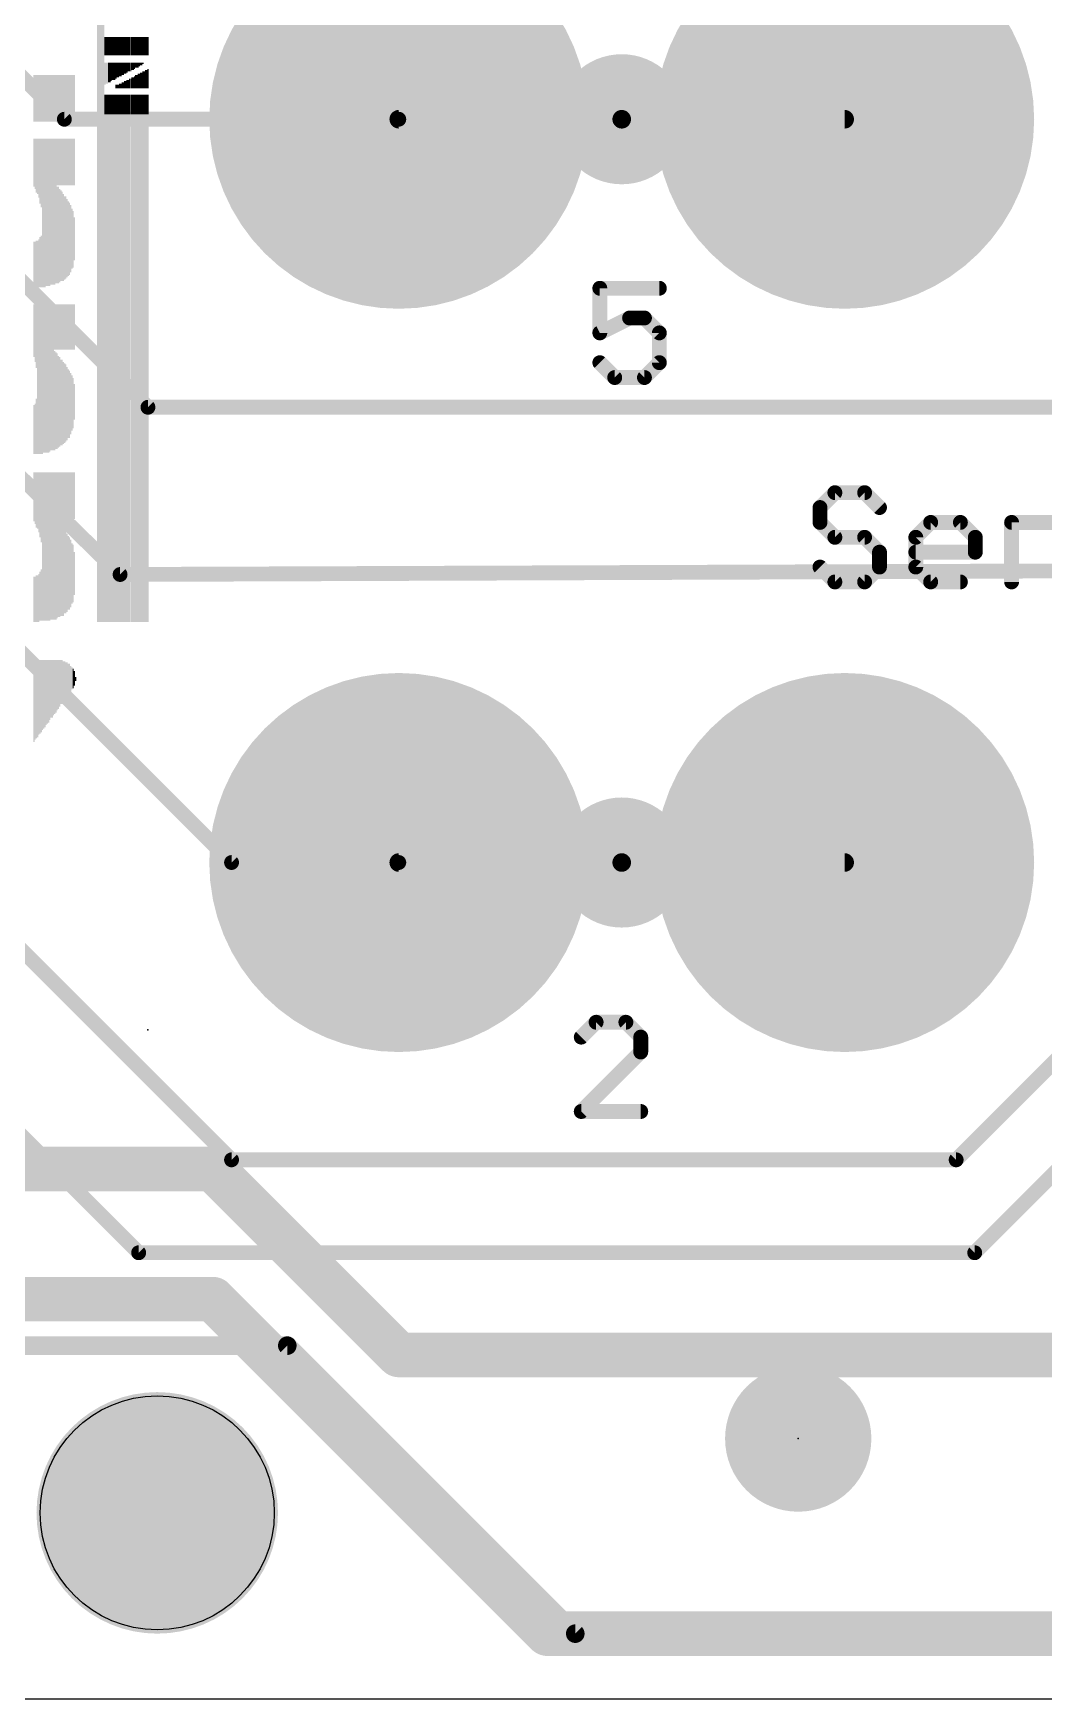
# Model space of a CAD drawing. Extents: x 0 to 68.6, y 0 to 53.3.
# Drawn here: x 12.28 to 26.09, y 0 to 22.76 of the extents above; entities that cross this region are included whole.
import ezdxf

# ---------------------------------------------------------------- set-up
doc = ezdxf.new("R2010")
doc.units = 0
for name, color, linetype in [('1', 12, 'CONTINUOUS'), ('16', 132, 'CONTINUOUS'), ('17', 110, 'CONTINUOUS'), ('20', 53, 'CONTINUOUS'), ('21', 40, 'CONTINUOUS'), ('23', 53, 'CONTINUOUS'), ('29', 253, 'CONTINUOUS')]:
    doc.layers.add(name, color=color, linetype=linetype)

# ---------------------------------------------------------------- blocks, each defined once
blk = doc.blocks.new('ROUNDP')
at = {"const_width": 0.5}
blk.add_lwpolyline([(0, -0.25, 1), (0, 0.25, 1), (0, -0.25)], format="xyb", dxfattribs=at)
blk = doc.blocks.new('PIE')
at = {"const_width": 0.5}
blk.add_lwpolyline([(0, -0.25, 1), (0, 0.25, 1), (0, -0.25)], format="xyb", dxfattribs=at)
blk = doc.blocks.new('RECT')
blk.add_solid([(-0.5, -0.5), (0.5, -0.5), (-0.5, 0.5), (0.5, 0.5)])

msp = doc.modelspace()

# ---------------------------------------------------------------- linework, layer by layer
at = {"layer": '1'}
for points, const_width in [([(8.2289, 26.0611), (12.7, 21.59)], 0.2032), ([(9.906, 21.59), (13.843, 17.653)], 0.2032), ([(12.7, 21.59), (17.272, 21.59)], 0.2032), ([(20.32, 21.59), (17.272, 21.59)], 0.254), ([(23.368, 21.59), (20.32, 21.59)], 0.254), ([(7.6633, 21.0387), (13.462, 15.367)], 0.2032), ([(6.8147, 19.6013), (14.986, 11.43)], 0.2032), ([(13.843, 17.653), (28.194, 17.653)], 0.2032), ([(5.842, 16.51), (14.986, 7.366)], 0.2032), ([(13.462, 15.367), (46.863, 15.494)], 0.2032), ([(5.08, 14.732), (13.716, 6.096)], 0.2032), ([(14.986, 11.43), (17.272, 11.43)], 0.2032), ([(17.272, 11.43), (20.32, 11.43)], 0.254), ([(20.32, 11.43), (23.368, 11.43)], 0.254), ([(24.892, 7.366), (28.956, 11.43)], 0.2032), ([(25.146, 6.096), (27.178, 8.128)], 0.2032), ([(14.986, 7.366), (24.892, 7.366)], 0.2032), ([(13.716, 6.096), (25.146, 6.096)], 0.2032), ([(10.988, 4.826), (15.748, 4.826)], 0.254), ([(15.748, 4.826), (19.685, 0.889)], 0.254), ([(19.685, 0.889), (32.004, 0.889)], 0.254)]:
    msp.add_lwpolyline(points, dxfattribs=dict(at, const_width=const_width))
for points, const_width in [([(12.7, 21.6408, 1), (12.7, 21.5392)], 0.1016), ([(12.6641, 21.5541, 1), (12.7359, 21.6259)], 0.1016), ([(17.272, 21.6535, 1), (17.272, 21.5265)], 0.127), ([(17.272, 21.5392, 1), (17.272, 21.6408)], 0.1016), ([(20.32, 21.6535, 1), (20.32, 21.5265)], 0.127), ([(20.32, 21.5265, 1), (20.32, 21.6535)], 0.127), ([(23.368, 21.5265, 1), (23.368, 21.6535)], 0.127), ([(13.843, 17.7038, 1), (13.843, 17.6022)], 0.1016), ([(13.8071, 17.6171, 1), (13.8789, 17.6889)], 0.1016), ([(13.4618, 15.4178, 1), (13.4622, 15.3162)], 0.1016), ([(13.4265, 15.3307, 1), (13.4975, 15.4033)], 0.1016), ([(14.986, 11.4808, 1), (14.986, 11.3792)], 0.1016), ([(14.9501, 11.3941, 1), (15.0219, 11.4659)], 0.1016), ([(17.272, 11.4935, 1), (17.272, 11.3665)], 0.127), ([(17.272, 11.3792, 1), (17.272, 11.4808)], 0.1016), ([(20.32, 11.4935, 1), (20.32, 11.3665)], 0.127), ([(20.32, 11.3665, 1), (20.32, 11.4935)], 0.127), ([(23.368, 11.3665, 1), (23.368, 11.4935)], 0.127), ([(14.986, 7.4168, 1), (14.986, 7.3152)], 0.1016), ([(14.9501, 7.3301, 1), (15.0219, 7.4019)], 0.1016), ([(24.8561, 7.4019, 1), (24.9279, 7.3301)], 0.1016), ([(24.892, 7.3152, 1), (24.892, 7.4168)], 0.1016), ([(13.716, 6.1468, 1), (13.716, 6.0452)], 0.1016), ([(13.6801, 6.0601, 1), (13.7519, 6.1319)], 0.1016), ([(25.1101, 6.1319, 1), (25.1819, 6.0601)], 0.1016), ([(25.146, 6.0452, 1), (25.146, 6.1468)], 0.1016), ([(15.7929, 4.8709, 1), (15.7031, 4.7811)], 0.127), ([(15.748, 4.7625, 1), (15.748, 4.8895)], 0.127), ([(19.685, 0.9525, 1), (19.685, 0.8255)], 0.127), ([(19.6401, 0.8441, 1), (19.7299, 0.9339)], 0.127)]:
    msp.add_lwpolyline(points, format="xyb", dxfattribs=dict(at, const_width=const_width))
at = {"layer": '16', "const_width": 0.6096}
for points in [[(14.732, 7.239), (10.287, 7.239)], [(17.272, 4.699), (14.732, 7.239)], [(14.732, 5.461), (5.842, 5.461)], [(19.304, 0.889), (14.732, 5.461)], [(38.1, 4.699), (17.272, 4.699)], [(40.64, 0.889), (19.304, 0.889)]]:
    msp.add_lwpolyline(points, dxfattribs=at)
at = {"layer": '16', "const_width": 0.3048}
for points in [[(14.8398, 7.3468, 1), (14.6242, 7.1312)], [(14.732, 7.0866, 1), (14.732, 7.3914)], [(14.8398, 5.5688, 1), (14.6242, 5.3532)], [(14.732, 5.3086, 1), (14.732, 5.6134)], [(17.272, 4.8514, 1), (17.272, 4.5466)], [(17.1642, 4.5912, 1), (17.3798, 4.8068)], [(19.304, 1.0414, 1), (19.304, 0.7366)], [(19.1962, 0.7812, 1), (19.4118, 0.9968)]]:
    msp.add_lwpolyline(points, format="xyb", dxfattribs=at)
at = {"layer": '20'}
msp.add_line((0, 0), (66.04, 0), dxfattribs=at)
msp.add_circle((13.97, 2.54), 1.6, dxfattribs=at)
at = {"layer": '21', "const_width": 0.2032}
for points in [[(20.8342, 19.2796), (20.0207, 19.2796)], [(20.0207, 19.2796), (20.0207, 18.6695)], [(20.0207, 18.6695), (20.4275, 18.8729)], [(20.4275, 18.8729), (20.6309, 18.8729)], [(20.6309, 18.8729), (20.8342, 18.6695)], [(20.8342, 18.6695), (20.8342, 18.2628)], [(20.2241, 18.0594), (20.0207, 18.2628)], [(20.8342, 18.2628), (20.6309, 18.0594)], [(20.6309, 18.0594), (20.2241, 18.0594)], [(23.234, 16.4856), (23.0306, 16.2823)], [(23.6407, 16.4856), (23.234, 16.4856)], [(23.8441, 16.2823), (23.6407, 16.4856)], [(23.0306, 16.2823), (23.0306, 16.0789)], [(23.0306, 16.0789), (23.234, 15.8755)], [(24.3403, 15.8755), (24.5437, 16.0789)], [(24.5437, 16.0789), (24.9504, 16.0789)], [(24.9504, 16.0789), (25.1538, 15.8755)], [(25.65, 15.2654), (25.65, 16.0789)], [(25.65, 16.0789), (26.2602, 16.0789)], [(23.234, 15.8755), (23.6407, 15.8755)], [(23.6407, 15.8755), (23.8441, 15.6721)], [(24.3403, 15.4688), (24.3403, 15.8755)], [(25.1538, 15.8755), (25.1538, 15.6721)], [(23.8441, 15.6721), (23.8441, 15.4688)], [(25.1538, 15.6721), (24.3403, 15.6721)], [(23.234, 15.2654), (23.0306, 15.4688)], [(23.8441, 15.4688), (23.6407, 15.2654)], [(24.5437, 15.2654), (24.3403, 15.4688)], [(23.6407, 15.2654), (23.234, 15.2654)], [(24.9504, 15.2654), (24.5437, 15.2654)], [(19.9701, 9.2466), (19.7667, 9.0433)], [(20.3769, 9.2466), (19.9701, 9.2466)], [(20.5802, 9.0433), (20.3769, 9.2466)], [(20.5802, 8.8399), (20.5802, 9.0433)], [(19.7667, 8.0264), (20.5802, 8.8399)], [(20.5802, 8.0264), (19.7667, 8.0264)]]:
    msp.add_lwpolyline(points, dxfattribs=at)
at = {"layer": '21', "const_width": 0.1016}
for points in [[(20.0207, 19.3304, 1), (20.0207, 19.2288)], [(20.0715, 19.2796, 1), (19.9699, 19.2796)], [(20.8342, 19.2288, 1), (20.8342, 19.3304)], [(20.4275, 18.9237, 1), (20.4275, 18.8221)], [(20.4502, 18.8275, 1), (20.4048, 18.9183)], [(20.6668, 18.9088, 1), (20.5949, 18.837)], [(20.6309, 18.8221, 1), (20.6309, 18.9237)], [(19.998, 18.715, 1), (20.0435, 18.6241)], [(19.9699, 18.6695, 1), (20.0715, 18.6695)], [(20.885, 18.6695, 1), (20.7834, 18.6695)], [(20.7983, 18.6336, 1), (20.8702, 18.7054)], [(20.0567, 18.2987, 1), (19.9848, 18.2269)], [(20.7834, 18.2628, 1), (20.885, 18.2628)], [(20.8702, 18.2269, 1), (20.7983, 18.2987)], [(20.2241, 18.1102, 1), (20.2241, 18.0086)], [(20.1882, 18.0235, 1), (20.26, 18.0953)], [(20.5949, 18.0953, 1), (20.6668, 18.0235)], [(20.6309, 18.0086, 1), (20.6309, 18.1102)], [(23.234, 16.5364, 1), (23.234, 16.4348)], [(23.2699, 16.4497, 1), (23.198, 16.5216)], [(23.6766, 16.5216, 1), (23.6048, 16.4497)], [(23.6407, 16.4348, 1), (23.6407, 16.5364)], [(23.0814, 16.2823, 1), (22.9798, 16.2823)], [(22.9947, 16.3182, 1), (23.0665, 16.2463)], [(23.0665, 16.1148, 1), (22.9947, 16.043)], [(23.8082, 16.2463, 1), (23.88, 16.3182)], [(24.5437, 16.1297, 1), (24.5437, 16.0281)], [(24.5796, 16.043, 1), (24.5078, 16.1148)], [(24.9864, 16.1148, 1), (24.9145, 16.043)], [(24.9504, 16.0281, 1), (24.9504, 16.1297)], [(25.7008, 16.0789, 1), (25.5992, 16.0789)], [(25.65, 16.1297, 1), (25.65, 16.0281)], [(22.9798, 16.0789, 1), (23.0814, 16.0789)], [(23.234, 15.9263, 1), (23.234, 15.8247)], [(23.198, 15.8396, 1), (23.2699, 15.9114)], [(23.6766, 15.9114, 1), (23.6048, 15.8396)], [(23.6407, 15.8247, 1), (23.6407, 15.9263)], [(24.3911, 15.8755, 1), (24.2895, 15.8755)], [(24.3044, 15.9114, 1), (24.3762, 15.8396)], [(25.2046, 15.8755, 1), (25.103, 15.8755)], [(25.1179, 15.8396, 1), (25.1897, 15.9114)], [(23.8949, 15.6721, 1), (23.7933, 15.6721)], [(23.8082, 15.6362, 1), (23.88, 15.7081)], [(24.3403, 15.7229, 1), (24.3403, 15.6213)], [(25.103, 15.6721, 1), (25.2046, 15.6721)], [(25.1538, 15.6213, 1), (25.1538, 15.7229)], [(23.0665, 15.5047, 1), (22.9947, 15.4329)], [(23.7933, 15.4688, 1), (23.8949, 15.4688)], [(23.88, 15.4329, 1), (23.8082, 15.5047)], [(24.3762, 15.5047, 1), (24.3044, 15.4329)], [(24.2895, 15.4688, 1), (24.3911, 15.4688)], [(23.234, 15.3162, 1), (23.234, 15.2146)], [(23.198, 15.2295, 1), (23.2699, 15.3013)], [(23.6048, 15.3013, 1), (23.6766, 15.2295)], [(23.6407, 15.2146, 1), (23.6407, 15.3162)], [(24.5437, 15.3162, 1), (24.5437, 15.2146)], [(24.5078, 15.2295, 1), (24.5796, 15.3013)], [(24.9504, 15.2146, 1), (24.9504, 15.3162)], [(25.5992, 15.2654, 1), (25.7008, 15.2654)], [(19.9701, 9.2974, 1), (19.9701, 9.1958)], [(20.006, 9.2107, 1), (19.9342, 9.2826)], [(20.4128, 9.2826, 1), (20.3409, 9.2107)], [(20.3769, 9.1958, 1), (20.3769, 9.2974)], [(19.7308, 9.0792, 1), (19.8027, 9.0073)], [(20.631, 9.0433, 1), (20.5294, 9.0433)], [(20.5443, 9.0073, 1), (20.6162, 9.0792)], [(20.5294, 8.8399, 1), (20.631, 8.8399)], [(20.6162, 8.804, 1), (20.5443, 8.8758)], [(19.7667, 8.0772, 1), (19.7667, 7.9756)], [(19.7308, 8.0623, 1), (19.8027, 7.9905)], [(20.5802, 7.9756, 1), (20.5802, 8.0772)]]:
    msp.add_lwpolyline(points, format="xyb", dxfattribs=at)
at = {"layer": '23'}
for p in [(20.32, 21.59), (20.32, 21.59), (20.32, 11.43), (20.32, 11.43), (13.843, 9.144), (22.733, 3.556)]:
    msp.add_point(p, dxfattribs=at)
at = {"layer": '29'}
for points, const_width in [([(22.733, 4.306, 0.4142), (21.983, 3.556)], 0.5), ([(23.483, 3.556, 0.4142), (22.733, 4.306)], 0.5), ([(22.733, 4.431, 1), (22.733, 4.181)], 0.25), ([(22.733, 4.181, 1), (22.733, 4.431)], 0.25), ([(13.97, 1.7146, 1), (13.97, 3.3654, 1), (13.97, 1.7146)], 1.6508), ([(21.983, 3.556, 0.4142), (22.733, 2.806)], 0.5), ([(22.108, 3.556, 1), (21.858, 3.556)], 0.25), ([(21.858, 3.556, 1), (22.108, 3.556)], 0.25), ([(22.733, 2.806, 0.4142), (23.483, 3.556)], 0.5), ([(23.608, 3.556, 1), (23.358, 3.556)], 0.25), ([(23.358, 3.556, 1), (23.608, 3.556)], 0.25), ([(22.733, 2.931, 1), (22.733, 2.681)], 0.25), ([(22.733, 2.681, 1), (22.733, 2.931)], 0.25)]:
    msp.add_lwpolyline(points, format="xyb", dxfattribs=dict(at, const_width=const_width))

# ---------------------------------------------------------------- block references
at = {"layer": '1'}
msp.add_blockref('PIE', (22.733, 3.556), dxfattribs=at)
at = {"layer": '17'}
for p, xscale, yscale, rotation in [((17.272, 21.59), 5.08, 5.08, 270), ((17.272, 21.59), 5.08, 5.08, 270), ((23.368, 21.59), 5.08, 5.08, 270), ((23.368, 21.59), 5.08, 5.08, 270), ((20.32, 21.59), 1.6764, 1.6764, 90), ((20.32, 21.59), 1.6764, 1.6764, 90), ((17.272, 11.43), 5.08, 5.08, 270), ((17.272, 11.43), 5.08, 5.08, 270), ((23.368, 11.43), 5.08, 5.08, 270), ((23.368, 11.43), 5.08, 5.08, 270), ((20.32, 11.43), 1.6764, 1.6764, 180), ((20.32, 11.43), 1.6764, 1.6764, 180)]:
    msp.add_blockref('ROUNDP', p, dxfattribs=dict(at, xscale=xscale, yscale=yscale, rotation=rotation))
at = {"layer": '21', "rotation": 90}
for p, xscale, yscale in [((13.1557, 21.717), 13.998, 0.0168), ((13.1725, 21.717), 13.998, 0.0167), ((13.1892, 21.717), 13.998, 0.0168), ((13.206, 21.717), 13.998, 0.0167), ((13.2227, 21.717), 13.998, 0.0168), ((13.2395, 21.717), 13.998, 0.0168), ((13.2563, 22.5888), 0.2515, 0.0167), ((13.273, 22.5888), 0.2515, 0.0168), ((13.2898, 22.5888), 0.2515, 0.0168), ((13.3066, 22.5888), 0.2515, 0.0167), ((13.3233, 22.5888), 0.2515, 0.0168), ((13.3401, 22.5888), 0.2515, 0.0168), ((13.3569, 22.5888), 0.2515, 0.0167), ((13.3736, 22.5888), 0.2515, 0.0168), ((13.3904, 22.5888), 0.2515, 0.0168), ((13.4072, 22.5888), 0.2515, 0.0167), ((13.4239, 22.5888), 0.2515, 0.0168), ((13.4406, 22.5888), 0.2515, 0.0167), ((13.4574, 22.5888), 0.2515, 0.0168), ((13.4742, 22.5888), 0.2515, 0.0168), ((13.4909, 22.5888), 0.2515, 0.0167), ((13.5077, 22.5888), 0.2515, 0.0168), ((13.5245, 22.5888), 0.2515, 0.0168), ((13.5412, 22.5888), 0.2515, 0.0167), ((13.558, 22.5888), 0.2515, 0.0168), ((13.5748, 22.5888), 0.2515, 0.0168), ((13.5915, 22.5888), 0.2515, 0.0167), ((13.6083, 22.5888), 0.2515, 0.0168), ((13.625, 22.5888), 0.2515, 0.0167), ((13.6418, 22.5888), 0.2515, 0.0168), ((13.6586, 22.5888), 0.2515, 0.0168), ((13.6753, 22.5888), 0.2515, 0.0167), ((13.6921, 22.5888), 0.2515, 0.0168), ((13.7089, 22.5888), 0.2515, 0.0168), ((13.7256, 22.5888), 0.2515, 0.0167), ((13.7424, 22.5888), 0.2515, 0.0168), ((13.7592, 22.5888), 0.2515, 0.0168), ((13.7759, 22.5888), 0.2515, 0.0167), ((13.7927, 22.5888), 0.2515, 0.0168), ((13.8095, 22.5888), 0.2515, 0.0168), ((13.8262, 22.5888), 0.2515, 0.0167), ((13.843, 22.5888), 0.2515, 0.0168), ((13.2563, 22.2116), 0.3017, 0.0167), ((13.273, 22.2199), 0.285, 0.0168), ((13.2898, 22.2199), 0.285, 0.0168), ((13.3066, 22.2283), 0.2682, 0.0167), ((13.3233, 22.2283), 0.2682, 0.0168), ((13.3401, 22.2367), 0.2514, 0.0168), ((13.3569, 22.2451), 0.2347, 0.0167), ((13.3736, 22.2451), 0.2347, 0.0168), ((13.3904, 22.2451), 0.2347, 0.0168), ((13.4072, 22.2535), 0.2179, 0.0167), ((13.4239, 22.2618), 0.2012, 0.0168), ((13.4406, 22.2618), 0.2012, 0.0167), ((13.4574, 22.2702), 0.1844, 0.0168), ((13.4742, 22.2702), 0.1844, 0.0168), ((13.4909, 22.2786), 0.1676, 0.0167), ((13.5077, 22.2786), 0.1676, 0.0168), ((13.5245, 22.287), 0.1509, 0.0168), ((13.5412, 22.287), 0.1509, 0.0167), ((13.558, 22.2954), 0.1341, 0.0168), ((13.5748, 22.3038), 0.1173, 0.0168), ((13.5915, 22.3038), 0.1173, 0.0167), ((13.6083, 22.3038), 0.1173, 0.0168), ((13.625, 22.3121), 0.1006, 0.0167), ((13.6418, 22.3121), 0.1006, 0.0168), ((13.6586, 22.3205), 0.0838, 0.0168), ((13.6753, 22.3289), 0.067, 0.0167), ((13.6921, 22.3289), 0.067, 0.0168), ((13.7089, 22.3289), 0.067, 0.0168), ((13.7256, 22.3373), 0.0503, 0.0167), ((13.7424, 22.3457), 0.0335, 0.0168), ((13.7592, 22.3457), 0.0335, 0.0168), ((13.7759, 22.3541), 0.0167, 0.0167), ((12.284, 21.8763), 0.6371, 0.0167), ((12.3007, 21.8763), 0.6371, 0.0168), ((12.3175, 21.8763), 0.6371, 0.0168), ((12.3343, 21.8763), 0.6371, 0.0167), ((12.351, 21.8763), 0.6371, 0.0168), ((12.3678, 21.8763), 0.6371, 0.0167), ((12.3845, 21.8763), 0.6371, 0.0168), ((12.4013, 21.8763), 0.6371, 0.0168), ((12.4181, 21.8763), 0.6371, 0.0167), ((12.4348, 21.8763), 0.6371, 0.0168), ((12.4516, 21.8763), 0.6371, 0.0168), ((12.4684, 21.8763), 0.6371, 0.0167), ((12.4851, 21.8763), 0.6371, 0.0168), ((12.5019, 21.8763), 0.6371, 0.0168), ((12.5187, 21.8763), 0.6371, 0.0167), ((12.5354, 21.8763), 0.6371, 0.0168), ((12.5522, 21.8763), 0.6371, 0.0168), ((12.569, 21.8763), 0.6371, 0.0167), ((12.5857, 21.8763), 0.6371, 0.0168), ((12.6025, 21.8763), 0.6371, 0.0167), ((12.6192, 21.8763), 0.6371, 0.0168), ((12.636, 21.8763), 0.6371, 0.0168), ((12.6528, 21.8763), 0.6371, 0.0167), ((12.6695, 21.8763), 0.6371, 0.0168), ((12.6863, 21.8763), 0.6371, 0.0168), ((12.7031, 21.8763), 0.6371, 0.0167), ((12.7198, 21.8763), 0.6371, 0.0168), ((12.7366, 21.8763), 0.6371, 0.0168), ((12.7534, 21.8763), 0.6371, 0.0167), ((12.7701, 21.8763), 0.6371, 0.0168), ((12.7869, 21.8763), 0.6371, 0.0167), ((12.8036, 21.8763), 0.6371, 0.0168), ((12.8204, 21.8763), 0.6371, 0.0168), ((12.8372, 21.8763), 0.6371, 0.0167), ((13.4909, 22.0523), 0.0838, 0.0167), ((13.5077, 22.0523), 0.0838, 0.0168), ((13.5245, 22.0607), 0.1006, 0.0168), ((13.5412, 22.0607), 0.1006, 0.0167), ((13.558, 22.0691), 0.1173, 0.0168), ((13.5748, 22.0691), 0.1173, 0.0168), ((13.5915, 22.0775), 0.1341, 0.0167), ((13.6083, 22.0775), 0.1341, 0.0168), ((13.625, 22.0858), 0.1508, 0.0167), ((13.6418, 22.0858), 0.1508, 0.0168), ((13.6586, 22.0942), 0.1676, 0.0168), ((13.6753, 22.1026), 0.1844, 0.0167), ((13.6921, 22.1026), 0.1844, 0.0168), ((13.7089, 22.111), 0.2011, 0.0168), ((13.7256, 22.111), 0.2011, 0.0167), ((13.7424, 22.1194), 0.2179, 0.0168), ((13.7592, 22.1194), 0.2179, 0.0168), ((13.7759, 22.1278), 0.2347, 0.0167), ((13.7927, 22.1278), 0.2347, 0.0168), ((13.8095, 22.1361), 0.2514, 0.0168), ((13.8262, 22.1361), 0.2514, 0.0167), ((13.843, 22.1445), 0.2682, 0.0168), ((13.2563, 21.7925), 0.2683, 0.0167), ((13.273, 21.7925), 0.2683, 0.0168), ((13.2898, 21.7925), 0.2683, 0.0168), ((13.3066, 21.7925), 0.2683, 0.0167), ((13.3233, 21.7925), 0.2683, 0.0168), ((13.3401, 21.7925), 0.2683, 0.0168), ((13.3569, 21.7925), 0.2683, 0.0167), ((13.3736, 21.7925), 0.2683, 0.0168), ((13.3904, 21.7925), 0.2683, 0.0168), ((13.4072, 22.0356), 0.0503, 0.0167), ((13.4072, 21.7925), 0.2683, 0.0167), ((13.4239, 22.0356), 0.0503, 0.0168), ((13.4239, 21.7925), 0.2683, 0.0168), ((13.4406, 22.0356), 0.0503, 0.0167), ((13.4406, 21.7925), 0.2683, 0.0167), ((13.4574, 22.0439), 0.067, 0.0168), ((13.4574, 21.7925), 0.2683, 0.0168), ((13.4742, 22.0439), 0.067, 0.0168), ((13.4742, 21.7925), 0.2683, 0.0168), ((13.4909, 21.7925), 0.2683, 0.0167), ((13.5077, 21.7925), 0.2683, 0.0168), ((13.5245, 21.7925), 0.2683, 0.0168), ((13.5412, 21.7925), 0.2683, 0.0167), ((13.558, 21.7925), 0.2683, 0.0168), ((13.5748, 21.7925), 0.2683, 0.0168), ((13.5915, 21.7925), 0.2683, 0.0167), ((13.6083, 21.7925), 0.2683, 0.0168), ((13.625, 21.7925), 0.2683, 0.0167), ((13.6418, 21.7925), 0.2683, 0.0168), ((13.6586, 21.7925), 0.2683, 0.0168), ((13.6753, 21.7925), 0.2683, 0.0167), ((13.6921, 21.7925), 0.2683, 0.0168), ((13.7089, 21.7925), 0.2683, 0.0168), ((13.7256, 21.7925), 0.2683, 0.0167), ((13.7424, 21.7925), 0.2683, 0.0168), ((13.7592, 21.7925), 0.2683, 0.0168), ((13.7759, 21.7925), 0.2683, 0.0167), ((13.7927, 21.7925), 0.2683, 0.0168), ((13.8095, 21.7925), 0.2683, 0.0168), ((13.8262, 21.7925), 0.2683, 0.0167), ((13.843, 21.7925), 0.2683, 0.0168), ((13.2563, 18.1379), 6.8397, 0.0167), ((13.273, 18.1379), 6.8397, 0.0168), ((13.2898, 18.1379), 6.8397, 0.0168), ((13.3066, 18.1379), 6.8397, 0.0167), ((13.3233, 18.1379), 6.8397, 0.0168), ((13.3401, 18.1379), 6.8397, 0.0168), ((13.3569, 18.1379), 6.8397, 0.0167), ((13.3736, 18.1379), 6.8397, 0.0168), ((13.3904, 18.1379), 6.8397, 0.0168), ((13.4072, 18.1379), 6.8397, 0.0167), ((13.4239, 18.1379), 6.8397, 0.0168), ((13.4406, 18.1379), 6.8397, 0.0167), ((13.4574, 18.1379), 6.8397, 0.0168), ((13.4742, 18.1379), 6.8397, 0.0168), ((13.4909, 18.1379), 6.8397, 0.0167), ((13.5077, 18.1379), 6.8397, 0.0168), ((13.5245, 18.1379), 6.8397, 0.0168), ((13.5412, 18.1379), 6.8397, 0.0167), ((13.558, 18.1379), 6.8397, 0.0168), ((13.5748, 18.1379), 6.8397, 0.0168), ((13.5915, 18.1379), 6.8397, 0.0167), ((13.6083, 18.1379), 6.8397, 0.0168), ((13.625, 18.1379), 6.8397, 0.0167), ((13.6418, 18.1379), 6.8397, 0.0168), ((13.6586, 18.1379), 6.8397, 0.0168), ((13.6753, 18.1379), 6.8397, 0.0167), ((13.6921, 18.1379), 6.8397, 0.0168), ((13.7089, 18.1379), 6.8397, 0.0168), ((13.7256, 18.1379), 6.8397, 0.0167), ((13.7424, 18.1379), 6.8397, 0.0168), ((13.7592, 18.1379), 6.8397, 0.0168), ((13.7759, 18.1379), 6.8397, 0.0167), ((13.7927, 18.1379), 6.8397, 0.0168), ((13.8095, 18.1379), 6.8397, 0.0168), ((13.8262, 18.1379), 6.8397, 0.0167), ((13.843, 18.1379), 6.8397, 0.0168), ((12.284, 20.9962), 0.6537, 0.0167), ((12.3007, 20.9794), 0.6873, 0.0168), ((12.3175, 20.9542), 0.7376, 0.0168), ((12.3343, 20.9459), 0.7543, 0.0167), ((12.351, 20.9207), 0.8046, 0.0168), ((12.3678, 20.8788), 0.8884, 0.0167), ((12.3845, 20.8537), 0.9387, 0.0168), ((12.4013, 20.3088), 2.0284, 0.0168), ((12.4181, 20.3088), 2.0284, 0.0167), ((12.4348, 20.3088), 2.0284, 0.0168), ((12.4516, 20.3172), 2.0116, 0.0168), ((12.4684, 20.3172), 2.0116, 0.0167), ((12.4851, 20.3172), 2.0116, 0.0168), ((12.5019, 20.3172), 2.0116, 0.0168), ((12.5187, 20.3255), 1.9949, 0.0167), ((12.5354, 20.3255), 1.9949, 0.0168), ((12.5522, 20.3255), 1.9949, 0.0168), ((12.569, 20.3255), 1.9949, 0.0167), ((12.5857, 20.334), 1.9781, 0.0168), ((12.6025, 21.0045), 0.637, 0.0167), ((12.6192, 21.0045), 0.637, 0.0168), ((12.636, 21.0045), 0.637, 0.0168), ((12.6528, 21.0045), 0.637, 0.0167), ((12.6695, 21.0045), 0.637, 0.0168), ((12.6863, 21.0045), 0.637, 0.0168), ((12.7031, 21.0045), 0.637, 0.0167), ((12.7198, 21.0045), 0.637, 0.0168), ((12.7366, 21.0045), 0.637, 0.0168), ((12.7534, 21.0045), 0.637, 0.0167), ((12.7701, 21.0045), 0.637, 0.0168), ((12.7869, 21.0045), 0.637, 0.0167), ((12.8036, 21.0045), 0.637, 0.0168), ((12.8204, 21.0045), 0.637, 0.0168), ((12.8372, 21.0045), 0.637, 0.0167), ((12.6025, 20.0071), 1.3244, 0.0167), ((12.6192, 20.0071), 1.3244, 0.0168), ((12.636, 19.9987), 1.274, 0.0168), ((12.6528, 19.9987), 1.2406, 0.0167), ((12.6695, 19.9903), 1.2238, 0.0168), ((12.6863, 19.9735), 1.1903, 0.0168), ((12.7031, 19.9652), 1.1399, 0.0167), ((12.7198, 19.9735), 1.1231, 0.0168), ((12.7366, 19.9652), 1.0729, 0.0168), ((12.7534, 19.9568), 1.0226, 0.0167), ((12.7701, 19.9567), 0.9891, 0.0168), ((12.7869, 19.9568), 0.922, 0.0167), ((12.8036, 19.9568), 0.8214, 0.0168), ((12.8204, 19.9484), 0.7712, 0.0168), ((12.8372, 19.9568), 0.5868, 0.0167), ((12.284, 19.6047), 0.6203, 0.0167), ((12.3007, 19.6047), 0.6203, 0.0168), ((12.3175, 19.6131), 0.637, 0.0168), ((12.3343, 19.6131), 0.637, 0.0167), ((12.351, 19.6215), 0.6538, 0.0168), ((12.3678, 19.6382), 0.6873, 0.0167), ((12.3845, 19.6467), 0.7041, 0.0168), ((12.284, 18.6995), 0.7208, 0.0167), ((12.3007, 18.666), 0.7879, 0.0168), ((12.3175, 18.6241), 0.8717, 0.0168), ((12.3343, 18.0373), 2.0452, 0.0167), ((12.351, 18.0373), 2.0452, 0.0168), ((12.3678, 18.0373), 2.0452, 0.0167), ((12.3845, 18.0373), 2.0452, 0.0168), ((12.4013, 18.0373), 2.0452, 0.0168), ((12.4181, 18.0457), 2.0284, 0.0167), ((12.4348, 18.0457), 2.0284, 0.0168), ((12.4516, 18.0457), 2.0284, 0.0168), ((12.4684, 18.0457), 2.0284, 0.0167), ((12.4851, 18.0457), 2.0284, 0.0168), ((12.5019, 18.0541), 2.0117, 0.0168), ((12.5187, 18.0625), 1.9949, 0.0167), ((12.5354, 18.0625), 1.9949, 0.0168), ((12.5522, 18.0625), 1.9949, 0.0168), ((12.569, 18.7498), 0.6203, 0.0167), ((12.5857, 18.7498), 0.6203, 0.0168), ((12.6025, 18.7498), 0.6203, 0.0167), ((12.6192, 18.7498), 0.6203, 0.0168), ((12.636, 18.7498), 0.6203, 0.0168), ((12.6528, 18.7498), 0.6203, 0.0167), ((12.6695, 18.7498), 0.6203, 0.0168), ((12.6863, 18.7498), 0.6203, 0.0168), ((12.7031, 18.7498), 0.6203, 0.0167), ((12.7198, 18.7498), 0.6203, 0.0168), ((12.7366, 18.7498), 0.6203, 0.0168), ((12.7534, 18.7498), 0.6203, 0.0167), ((12.7701, 18.7498), 0.6203, 0.0168), ((12.7869, 18.7498), 0.6203, 0.0167), ((12.8036, 18.7498), 0.6203, 0.0168), ((12.8204, 18.7498), 0.6203, 0.0168), ((12.8372, 18.7498), 0.6203, 0.0167), ((12.569, 17.744), 1.3579, 0.0167), ((12.5857, 17.744), 1.3243, 0.0168), ((12.6025, 17.7355), 1.3075, 0.0167), ((12.6192, 17.7272), 1.2573, 0.0168), ((12.636, 17.7272), 1.2238, 0.0168), ((12.6528, 17.7188), 1.1735, 0.0167), ((12.6695, 17.7188), 1.1735, 0.0168), ((12.6863, 17.7104), 1.1232, 0.0168), ((12.7031, 17.7104), 1.0896, 0.0167), ((12.7198, 17.7104), 1.0562, 0.0168), ((12.7366, 17.702), 1.0058, 0.0168), ((12.7534, 17.702), 0.9388, 0.0167), ((12.7701, 17.6937), 0.9221, 0.0168), ((12.7869, 17.702), 0.8382, 0.0167), ((12.8036, 17.7104), 0.7544, 0.0168), ((12.8204, 17.7104), 0.6874, 0.0168), ((12.3175, 17.3919), 0.7544, 0.0168), ((12.8372, 17.7272), 0.4861, 0.0167), ((12.284, 17.35), 0.6706, 0.0167), ((12.3007, 17.3584), 0.6873, 0.0168), ((12.284, 16.4279), 0.6705, 0.0167), ((12.3007, 16.4112), 0.704, 0.0168), ((12.3175, 16.3861), 0.7543, 0.0168), ((12.3343, 16.3776), 0.7711, 0.0167), ((12.351, 16.3525), 0.8214, 0.0168), ((12.3678, 16.319), 0.8885, 0.0167), ((12.3845, 16.2855), 0.9555, 0.0168), ((12.4013, 15.749), 2.0284, 0.0168), ((12.4181, 15.749), 2.0284, 0.0167), ((12.4348, 15.749), 2.0284, 0.0168), ((12.4516, 15.749), 2.0284, 0.0168), ((12.4684, 15.749), 2.0284, 0.0167), ((12.4851, 15.749), 2.0284, 0.0168), ((12.5019, 15.749), 2.0284, 0.0168), ((12.5187, 15.7574), 2.0116, 0.0167), ((12.5354, 15.7574), 2.0116, 0.0168), ((12.5522, 15.7574), 2.0116, 0.0168), ((12.569, 15.7574), 2.0116, 0.0167), ((12.5857, 15.7574), 2.0116, 0.0168), ((12.6025, 16.4447), 0.637, 0.0167), ((12.6192, 16.4447), 0.637, 0.0168), ((12.636, 16.4447), 0.637, 0.0168), ((12.6528, 16.4447), 0.637, 0.0167), ((12.6695, 16.4447), 0.637, 0.0168), ((12.6863, 16.4447), 0.637, 0.0168), ((12.7031, 16.4447), 0.637, 0.0167), ((12.7198, 16.4447), 0.637, 0.0168), ((12.7366, 16.4447), 0.637, 0.0168), ((12.7534, 16.4447), 0.637, 0.0167), ((12.7701, 16.4447), 0.637, 0.0168), ((12.7869, 16.4447), 0.637, 0.0167), ((12.8036, 16.4447), 0.637, 0.0168), ((12.8204, 16.4447), 0.637, 0.0168), ((12.8372, 16.4447), 0.637, 0.0167), ((12.6025, 15.4305), 1.3244, 0.0167), ((12.6192, 15.4389), 1.3076, 0.0168), ((12.636, 15.4222), 1.2741, 0.0168), ((12.6528, 15.4222), 1.2405, 0.0167), ((12.6695, 15.4138), 1.2237, 0.0168), ((12.6863, 15.397), 1.1902, 0.0168), ((12.7031, 15.4054), 1.1399, 0.0167), ((12.7198, 15.397), 1.1232, 0.0168), ((12.7366, 15.3886), 1.0729, 0.0168), ((12.7534, 15.3886), 1.0058, 0.0167), ((12.7701, 15.3802), 0.989, 0.0168), ((12.7869, 15.3802), 0.922, 0.0167), ((12.8036, 15.3802), 0.8214, 0.0168), ((12.8204, 15.3803), 0.7879, 0.0168), ((12.8372, 15.3802), 0.5868, 0.0167), ((12.284, 15.0282), 0.6203, 0.0167), ((12.3007, 15.0282), 0.6203, 0.0168), ((12.3175, 15.0366), 0.6371, 0.0168), ((12.3343, 15.0366), 0.6371, 0.0167), ((12.351, 15.0449), 0.6538, 0.0168), ((12.3678, 15.0701), 0.6706, 0.0167), ((12.3845, 15.0869), 0.7041, 0.0168), ((12.284, 13.6368), 1.1231, 0.0167), ((12.3007, 13.6535), 1.0896, 0.0168), ((12.3175, 13.6619), 1.0728, 0.0168), ((12.3343, 13.6703), 1.0561, 0.0167), ((12.351, 13.687), 1.0226, 0.0168), ((12.3678, 13.6954), 1.0058, 0.0167), ((12.3845, 13.7038), 0.989, 0.0168), ((12.4013, 13.7206), 0.9555, 0.0168), ((12.4181, 13.729), 0.9387, 0.0167), ((12.4348, 13.7373), 0.922, 0.0168), ((12.4516, 13.7541), 0.8884, 0.0168), ((12.4684, 13.7625), 0.8717, 0.0167), ((12.4851, 13.7709), 0.8549, 0.0168), ((12.5019, 13.7876), 0.8214, 0.0168), ((12.5187, 13.8044), 0.7879, 0.0167), ((12.5354, 13.8044), 0.7879, 0.0168), ((12.5522, 13.8212), 0.7543, 0.0168), ((12.569, 13.8295), 0.7376, 0.0167), ((12.5857, 13.8379), 0.7208, 0.0168), ((12.6025, 13.8547), 0.6873, 0.0167), ((12.6192, 13.8631), 0.6705, 0.0168), ((12.636, 13.8798), 0.637, 0.0168), ((12.6528, 13.8966), 0.6035, 0.0167), ((12.6695, 13.8966), 0.6035, 0.0168), ((12.6863, 13.905), 0.5532, 0.0168), ((12.7031, 13.9134), 0.5365, 0.0167), ((12.7198, 13.9134), 0.5029, 0.0168), ((12.7366, 13.9301), 0.4694, 0.0168), ((12.7534, 13.9302), 0.4359, 0.0167), ((12.7701, 13.9469), 0.4024, 0.0168), ((12.7869, 13.9385), 0.352, 0.0167), ((12.8036, 13.9469), 0.3018, 0.0168), ((12.8204, 13.9469), 0.2682, 0.0168), ((12.8372, 13.9469), 0.2012, 0.0167), ((12.8539, 13.9386), 0.0503, 0.0168)]:
    msp.add_blockref('RECT', p, dxfattribs=dict(at, xscale=xscale, yscale=yscale))
at = {"layer": '29'}
for p, xscale, yscale, rotation in [((17.272, 21.59), 5.1816, 5.1816, 270), ((23.368, 21.59), 5.1816, 5.1816, 270), ((20.32, 21.59), 1.778, 1.778, 90), ((17.272, 11.43), 5.1816, 5.1816, 270), ((23.368, 11.43), 5.1816, 5.1816, 270), ((20.32, 11.43), 1.778, 1.778, 180)]:
    msp.add_blockref('ROUNDP', p, dxfattribs=dict(at, xscale=xscale, yscale=yscale, rotation=rotation))
at = {"layer": '29', "xscale": 1.1016, "yscale": 1.1016}
msp.add_blockref('PIE', (22.733, 3.556), dxfattribs=at)

doc.saveas('drawing.dxf')
